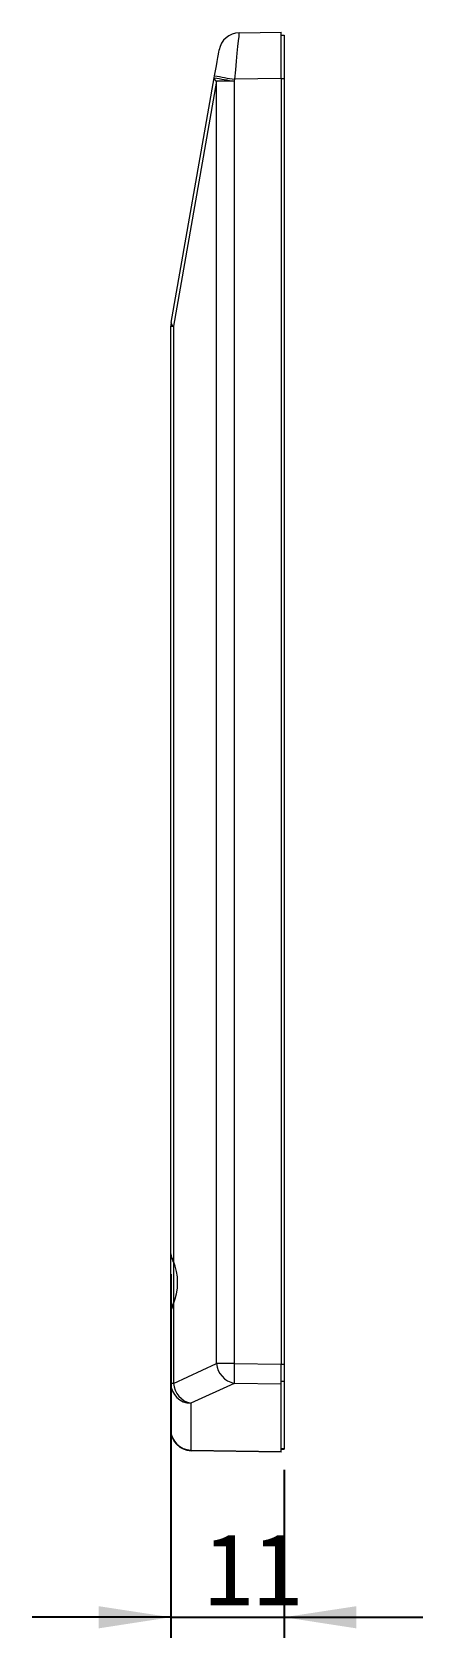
# Model space of a CAD drawing. Header units: millimetres. Extents: x 3 to 590, y 3 to 417.
# Drawn here: x 266.4 to 304.3, y 180.2 to 336 of the extents above; entities that cross this region are included whole.
import ezdxf

# ---------------------------------------------------------------- set-up
doc = ezdxf.new("R2010")
doc.units = ezdxf.units.MM
doc.header["$LTSCALE"] = 2
doc.layers.add('SLD-0', color=179, linetype='Continuous')
doc.styles.add('SLDTEXTSTYLE0', font='SIMSUN.TTC', dxfattribs={"width": 0.67})
doc.styles.add('SLDTEXTSTYLE15', font='SIMSUN.TTC')
doc.dimstyles.new('SLDDIMSTYLE1', dxfattribs={"dimtxt": 7, "dimasz": 7, "dimexe": 0, "dimexo": 0.0625, "dimgap": 1.75, "dimtad": 2, "dimrnd": 1e-09, "dimzin": 12, "dimdsep": 46, "dimtxsty": 'SLDTEXTSTYLE0', "dimsah": 1, "dimcen": 0.09, "dimadec": 0, "dimazin": 3, "dimtfac": 1, "dimtmove": 0, "dimatfit": 0, "dimfxl": 0, "dimfrac": 2, "dimtolj": 1, "dimtzin": 12, "dimarcsym": 0})

# ---------------------------------------------------------------- blocks, each defined once
blk = doc.blocks.new('_D_2')
at = {"layer": 'SLD-0', "color": 5}
for p, q in [((279.81, 215.5), (279.81, 180.24)), ((290.81, 196.53), (290.81, 180.24)), ((279.81, 182.24), (266.35, 182.24)), ((279.81, 182.24), (290.81, 182.24)), ((290.81, 182.24), (304.28, 182.24))]:
    blk.add_line(p, q, dxfattribs=at)
for points in [[(279.81, 182.24), (272.81, 183.31), (272.81, 181.16)], [(290.81, 182.24), (297.81, 181.16), (297.81, 183.31)]]:
    blk.add_solid(points, dxfattribs=at)
at = {"layer": 'SLD-0', "color": 5, "insert": (283.07, 190.38), "char_height": 7, "attachment_point": 1, "style": 'SLDTEXTSTYLE15'}
blk.add_mtext('11', dxfattribs=at)

msp = doc.modelspace()

# ---------------------------------------------------------------- linework, layer by layer
at = {"color": 7, "linetype": 'Continuous', "lineweight": 15}
for p, q in [((286.443, 335.917), (290.514, 335.988)), ((290.514, 331.489), (290.514, 335.988)), ((290.514, 335.694), (290.814, 335.694)), ((284.033, 331.565), (284.067, 331.758)), ((279.844, 307.81), (284.033, 331.565)), ((284.253, 331.217), (280.064, 307.462)), ((284.253, 206.854), (284.253, 331.217)), ((285.967, 331.217), (284.253, 331.217)), ((286.001, 331.41), (285.967, 331.217)), ((285.967, 331.217), (285.967, 206.854)), ((290.514, 331.489), (286.001, 331.41)), ((290.514, 331.494), (290.814, 331.494)), ((290.514, 331.489), (290.514, 206.775)), ((290.814, 331.494), (290.814, 206.77)), ((279.814, 307.462), (280.064, 307.462)), ((279.814, 217.498), (279.814, 307.462)), ((280.064, 307.462), (280.064, 216.771)), ((279.814, 211.909), (279.814, 217.498)), ((279.814, 204.924), (279.814, 211.909)), ((280.064, 212.636), (280.064, 204.924)), ((280.064, 204.924), (284.253, 206.854)), ((285.967, 206.854), (284.253, 206.854)), ((285.967, 206.854), (290.514, 206.775)), ((290.514, 204.843), (290.514, 206.775)), ((290.514, 206.77), (290.814, 206.77)), ((280.064, 204.924), (279.814, 204.924)), ((279.814, 200.391), (279.814, 204.924)), ((285.96, 204.923), (281.771, 202.993)), ((290.514, 204.843), (285.96, 204.923)), ((290.514, 205.128), (290.814, 205.128)), ((290.514, 198.307), (290.514, 204.843)), ((290.814, 205.128), (290.814, 198.591)), ((281.771, 202.993), (281.771, 198.459)), ((281.771, 198.459), (290.514, 198.307)), ((290.514, 198.239), (281.779, 198.391)), ((290.514, 198.591), (290.814, 198.591)), ((290.514, 198.534), (290.814, 198.534)), ((290.514, 198.239), (290.514, 198.307))]:
    msp.add_line(p, q, dxfattribs=at)
at = {"color": 8, "linetype": 'Continuous', "lineweight": 15}
for p, q in [((280.064, 216.753), (280.064, 212.638)), ((280.064, 212.636), (279.832, 212.058))]:
    msp.add_line(p, q, dxfattribs=at)
at = {"color": 7, "linetype": 'Continuous', "lineweight": 15, "flags": 128}
msp.add_lwpolyline([(284.067, 331.758), (284.153, 332.247), (284.236, 332.717), (284.312, 333.151), (284.379, 333.531), (284.434, 333.842), (284.475, 334.074), (284.5, 334.217), (284.509, 334.265)], dxfattribs=at)
at = {"color": 7, "linetype": 'Continuous', "lineweight": 15}
for centre, radius, start, end in [((286.478, 333.918), 2, 91, 170), ((313.5, 490.158), 161.112, 259.47366, 260.1727), ((313.523, 490.29), 161.442, 259.47459, 260.1722), ((284.442, 331.581), 0.41, 182.26279, 242.53172), ((281.814, 307.462), 2, 170, 180), ((280.253, 307.826), 0.41, 182.26251, 242.53144), ((280.163, 216.711), 0.115, 148.46619, 204.72753), ((280.163, 212.697), 0.116, 156.63177, 211.45069), ((286.412, 207.042), 2.167, 184.97268, 257.94743), ((333.359, 205.696), 47.406, 178.60025, 180.93495), ((281.778, 204.958), 1.965, 180.97972, 269.77772), ((282.223, 205.112), 2.167, 184.97267, 257.94755), ((281.778, 200.425), 1.965, 180.98003, 269.77741), ((281.814, 200.391), 2, 180, 269), ((281.98, 198.449), 0.21, 177.1386, 195.98001)]:
    msp.add_arc(centre, radius, start, end, dxfattribs=at)
for centre, major_axis, ratio, start_param, end_param in [((286.036, 331.41), (0.407, 4.508), 0.007666, 0.0008279, 1.5713196), ((278.674, 214.704), (0, 3.25), 0.5543091, 4.0228839, 5.4018941)]:
    msp.add_ellipse(centre, major_axis=major_axis, ratio=ratio, start_param=start_param, end_param=end_param, dxfattribs=at)
for points in [[(290.814, 335.694), (290.814, 335.694), (290.814, 335.475), (290.814, 334.541), (290.814, 333.145), (290.814, 332.041), (290.814, 331.494)], [(290.814, 206.77), (290.814, 206.405), (290.814, 205.656), (290.814, 205.222), (290.814, 205.128)], [(290.814, 198.591), (290.814, 198.553), (290.814, 198.534), (290.814, 198.534)]]:
    msp.add_open_spline(points, degree=3, dxfattribs=at)
for points, knots in [([(279.815, 217.492), (279.815, 217.487), (279.804, 217.381), (279.869, 217.141), (279.957, 216.875), (280.045, 216.694), (280.06, 216.664)], [0, 0, 0, 0, 0.0207494, 0.4152983, 0.9003298, 1, 1, 1, 1]), ([(279.814, 217.498), (279.814, 217.401), (279.839, 217.292), (279.927, 217.048), (279.99, 216.914), (280.064, 216.771)], [0, 0, 0, 0, 0.5, 0.5, 1, 1, 1, 1]), ([(279.832, 212.058), (279.831, 212.055), (279.806, 211.994), (279.81, 211.95), (279.814, 211.909)], [0, 0, 0, 0, 0.0462584, 1, 1, 1, 1]), ([(280.058, 212.742), (280.036, 212.694), (279.943, 212.49), (279.853, 212.278), (279.841, 212.121), (279.839, 212.099)], [0, 0, 0, 0, 0.2101596, 0.8918974, 1, 1, 1, 1])]:
    msp.add_open_spline(points, degree=3, knots=knots, dxfattribs=at)

# ---------------------------------------------------------------- dimensions: what is measured, and where the dimension line sits
at = {"layer": 'SLD-0', "color": 5}
dim = msp.add_linear_dim(base=(290.814, 182.236), p1=(279.814, 217.498), p2=(290.814, 198.534), dimstyle='SLDDIMSTYLE1', dxfattribs=at)
dim.commit()
dim.dimension.update_dxf_attribs({"geometry": '_D_2', "text_midpoint": (285.794, 182.236), "dimtype": 160})

doc.saveas('drawing.dxf')
